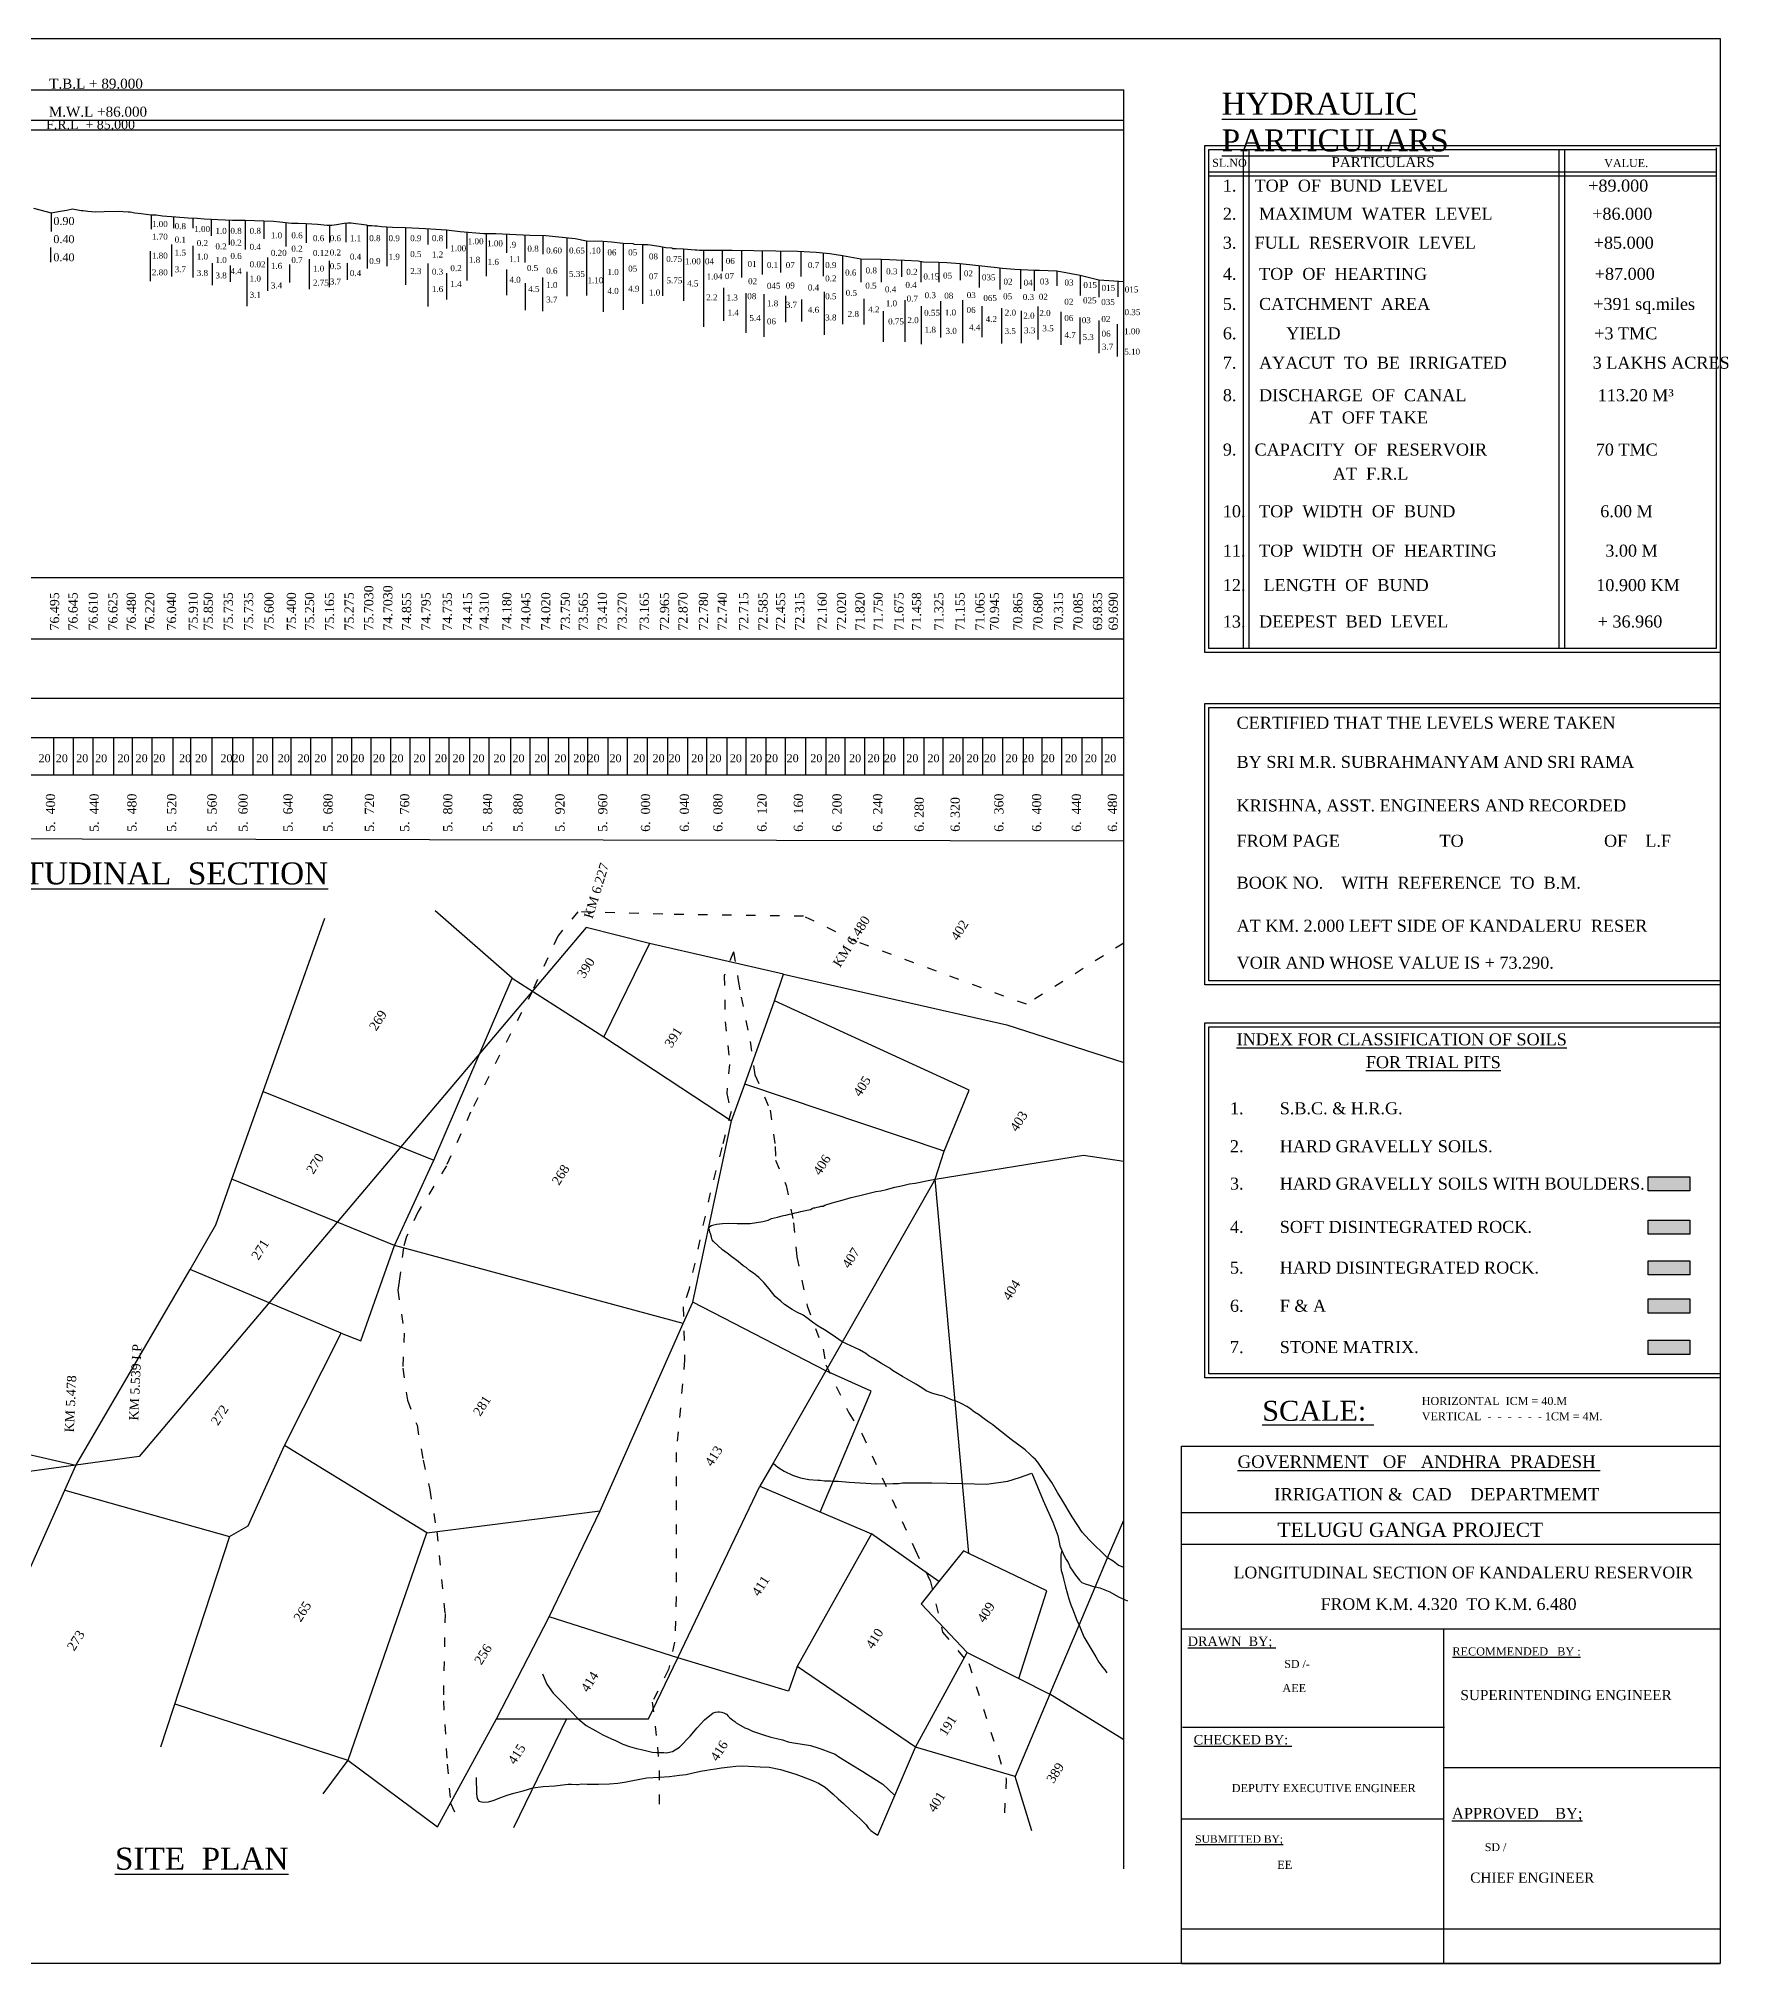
# Model space of a CAD drawing. Header units: millimetres. Extents: x 9 to 736, y 15 to 497.
# Drawn here: x 313.1 to 735.8, y 15.4 to 496.6 of the extents above; entities that cross this region are included whole.
import ezdxf

# ---------------------------------------------------------------- set-up
doc = ezdxf.new("R2010")
doc.units = ezdxf.units.MM
doc.header["$MEASUREMENT"] = 0
doc.linetypes.add('ACAD_ISO03W100', pattern=[30, 12, -18])
doc.layers.add('DO LINE', color=3, linetype='Continuous', plot=False)
for name, color, linetype in [('DWG.LINE', 10, 'Continuous'), ('RAILING', 4, 'Continuous'), ('TEXT', 7, 'Continuous')]:
    doc.layers.add(name, color=color, linetype=linetype)
doc.layers.add('TITLE', color=7, linetype='Continuous', lineweight=30)
doc.styles.get("Standard").update_dxf_attribs({"font": 'times.ttf', "height": 5.5})

msp = doc.modelspace()

# ---------------------------------------------------------------- hatches: boundary and pattern name
at = {"layer": 'DWG.LINE', "ltscale": 0.2}
for points in [[(726.05, 212.09), (715.69, 212.09), (715.69, 208.58), (726.05, 208.58)], [(726.05, 201.28), (715.69, 201.28), (715.69, 197.77), (726.05, 197.77)], [(726.05, 191.11), (715.69, 191.11), (715.69, 187.59), (726.05, 187.59)], [(726.05, 181.57), (715.69, 181.57), (715.69, 178.05), (726.05, 178.05)], [(726.05, 171.23), (715.69, 171.23), (715.69, 167.71), (726.05, 167.71)]]:
    msp.add_hatch(color=256, dxfattribs=at).paths.add_polyline_path(points)

# ---------------------------------------------------------------- linework, layer by layer
at = {"layer": 'DO LINE', "linetype": 'ACAD_ISO03W100', "ltscale": 0.2}
for points in [[(584.5, 270.52), (560.16, 255.21), (517.86, 270.78), (504.43, 277.21), (469.23, 277.74), (447.99, 278.33), (442.95, 272.27), (436.59, 258.53), (421.15, 228.27), (415.08, 214.87), (407.94, 203.23), (405.1, 197.14), (404.34, 194.33), (403.26, 185.91), (402.95, 183.73), (404.54, 173.05), (404.19, 164.22), (405.35, 156.28), (407.75, 149.98), (409.24, 141.24), (410.92, 133.87), (412.68, 123.39), (414.74, 102.97), (414.33, 81.14), (415.29, 65.28), (416.12, 55.51), (418.39, 50.44)], [(486.89, 268.3), (484.56, 262.33), (484.84, 250.85), (485.92, 240.19), (485.2, 232.94), (486.28, 228.44), (483.97, 219.45), (481.06, 208.09), (475.79, 184.12)], [(486.89, 268.3), (488.1, 261.19), (488.83, 257.02), (491.03, 245.88), (492.24, 237.6), (496.07, 228.72), (497.35, 219.67), (497.4, 216.29), (500.06, 209.93), (501.92, 200.55), (502.71, 192.09), (505.35, 179.85), (509.29, 168.99), (510, 165.08), (515.71, 153.12), (519.1, 147.79), (532.3, 118.83), (536.09, 111.17), (539.19, 98.25), (545.74, 90.4), (555.1, 61.51), (554.51, 50.92)], [(475.79, 184.12), (474.28, 179.58), (474.68, 166.31), (472.59, 143.17), (472.57, 107.01), (472.17, 95.75), (470.63, 88.93), (466.58, 80.75), (467.91, 69.55), (468.27, 63.65), (468.28, 52.31)]]:
    msp.add_lwpolyline(points, dxfattribs=at)
at = {"layer": 'DWG.LINE', "ltscale": 0.2}
for p, q in [((51.42, 483.81), (584.5, 483.81)), ((584.5, 39.08), (584.5, 483.81)), ((51.42, 476.22), (584.5, 476.22)), ((584.5, 473.71), (51.42, 473.71)), ((20.06, 361.92), (584.5, 361.92)), ((20.06, 346.58), (584.5, 346.58)), ((20.06, 331.75), (584.5, 331.75)), ((20.06, 321.88), (584.5, 321.88)), ((20.06, 312.61), (584.5, 312.61))]:
    msp.add_line(p, q, dxfattribs=at)
for points in [[(311.86, 454.26), (313.38, 453.82), (316.2, 453.08), (318.49, 453.48), (320.17, 453.75), (321.59, 454.06), (323.77, 453.65), (324.25, 453.67), (325.42, 453.5), (327.27, 453.35), (329.47, 453.41), (332.99, 453.51), (335.46, 453.34), (335.98, 453.28), (337.16, 453.08), (338.71, 452.89), (341.24, 452.59), (342.47, 452.53), (344.07, 452.34), (347.43, 452.08), (350.47, 451.84), (352.79, 451.73), (354.52, 451.59), (356.25, 451.48), (357.96, 451.38), (361.57, 451.2), (364.74, 451.2), (369.4, 451.07), (371.81, 450.98), (373.43, 450.78), (376.39, 450.52), (377.99, 450.52), (379.98, 450.43), (382.83, 450.26), (385.3, 449.96), (386.45, 449.98), (387.58, 450.13), (389.49, 450.47), (390.43, 450.6), (391.3, 450.59), (392.4, 450.4), (393.83, 450.24), (395.02, 450.04), (395.49, 449.94), (396.48, 449.92), (397.22, 449.79), (397.78, 449.81), (398.83, 449.66), (400.18, 449.55), (401.59, 449.51), (404.88, 449.41), (409.84, 449.17), (412.44, 448.98), (415.08, 448.78), (418.51, 448.43), (424.46, 447.93), (427.43, 447.88), (435.98, 447.52), (439.96, 447.44), (447.28, 446.61), (450.14, 446.03), (454.32, 445.95), (456.35, 445.85), (459.34, 445.52), (461.74, 445.36), (462.03, 445.26), (464.15, 445.18), (465.44, 445.14), (468.28, 444.73), (469.96, 444.44), (471.47, 444.28), (471.73, 444.19), (472.59, 444.19), (474.35, 444.09), (477.33, 443.85), (477.74, 443.79), (478.39, 443.76), (482.54, 443.71), (486.57, 443.72), (502.9, 443.52), (507.56, 443.21), (511, 442.89), (514.15, 442.42), (518.74, 441.57), (523.83, 441.47), (525.87, 441.43), (527.7, 441.3), (529.7, 441.21), (533.11, 441.07), (534.42, 440.84), (538.28, 440.7), (540.23, 440.62), (543.62, 440.39), (547.44, 439.95), (552.86, 439.42), (554.07, 439.21), (557.23, 439.01), (562.08, 438.75), (563.45, 438.71), (567.79, 438.56), (573.57, 437.49), (578.3, 436.35), (584.5, 435.94)], [(316.2, 453.08), (316.2, 448.43)], [(341.24, 452.59), (341.24, 449.02)], [(346.8, 452.13), (346.8, 449.24)], [(351.63, 451.79), (351.63, 449.2)], [(356.25, 451.48), (356.25, 447.29)], [(360.72, 451.24), (360.72, 445.1)], [(364.74, 451.2), (364.74, 443.9)], [(369.4, 451.07), (369.4, 446.55)], [(374.91, 450.65), (374.91, 444.61)], [(379.98, 450.43), (379.98, 445.53)], [(385.88, 449.97), (385.88, 445.67)], [(389.96, 450.53), (389.96, 445.77)], [(395.26, 449.99), (395.26, 439.11)], [(400.18, 449.55), (400.18, 439.71)], [(404.88, 449.41), (404.88, 435.09)], [(410.44, 449.13), (410.44, 445.16)], [(415.08, 448.78), (415.08, 444.14)], [(420.22, 448.29), (420.22, 436.14)], [(425.02, 447.92), (425.02, 437.25)], [(430.12, 447.76), (430.12, 443.08)], [(434.7, 447.57), (434.7, 440.67)], [(316.07, 444.4), (316.07, 440.71)], [(340.96, 443.48), (340.96, 436.01)], [(346.33, 445.19), (346.33, 437.11)], [(351.71, 444.81), (351.71, 436.87)], [(439.24, 447.45), (439.24, 442.75)], [(445.2, 446.84), (445.2, 432.26)], [(450.14, 446.03), (450.14, 432.4)], [(454.32, 445.95), (454.32, 428.33)], [(459.34, 445.52), (459.34, 428.79)], [(464.15, 445.18), (464.15, 430.32)], [(469.12, 444.59), (469.12, 432.31)], [(474.35, 444.09), (474.35, 431.06)], [(479.43, 443.75), (479.43, 424.61)], [(484.06, 443.71), (484.06, 438.45)], [(488.87, 443.69), (488.87, 436.93)], [(494.03, 443.63), (494.03, 437.66)], [(498.61, 443.57), (498.61, 438.17)], [(503.76, 443.46), (503.76, 437.19)], [(509.28, 443.05), (509.28, 437.24)], [(356.6, 435), (356.6, 440.51)], [(361.04, 439.93), (361.04, 435.83)], [(365.18, 438.31), (365.18, 429.75)], [(370.36, 441.93), (370.36, 433.56)], [(375.82, 440.12), (375.82, 435.64)], [(380.78, 441.51), (380.78, 434.02)], [(385.74, 441.04), (385.74, 434.47)], [(390.23, 440.5), (390.23, 436.3)], [(410.43, 440.4), (410.43, 429.62)], [(415.15, 437.99), (415.15, 431.38)], [(430.11, 438.92), (430.11, 432.45)], [(514.15, 442.42), (514.15, 425.27)], [(518.74, 441.57), (518.74, 435.72)], [(523.83, 441.47), (523.83, 435.76)], [(528.91, 441.25), (528.91, 437.1)], [(533.77, 440.95), (533.77, 435.76)], [(538.28, 440.7), (538.28, 435.76)], [(543.62, 440.39), (543.62, 436.22)], [(548.33, 439.86), (548.33, 434.37)], [(553.47, 439.32), (553.47, 433.91)], [(558.65, 438.94), (558.65, 434.1)], [(562.08, 438.75), (562.08, 433.59)], [(567.79, 438.56), (567.79, 434.79)], [(434.78, 435.5), (434.78, 428.7)], [(439.15, 436.93), (439.15, 428.47)], [(484.43, 434.34), (484.43, 426.11)], [(509.54, 433.31), (509.54, 422.59)], [(573.57, 437.49), (573.57, 432.39)], [(578.3, 436.35), (578.3, 432.01)], [(583.01, 436.04), (583.01, 432.1)], [(489.95, 432.98), (489.95, 423.09)], [(494.49, 432.76), (494.49, 422.08)], [(499.86, 432.29), (499.86, 425.73)], [(503.93, 431.42), (503.93, 425.87)], [(519.49, 431.56), (519.49, 425.13)], [(524.3, 428.46), (524.3, 420.78)], [(529.81, 420.83), (529.81, 431.23)], [(533.81, 429.7), (533.81, 420.23)], [(538.67, 430.95), (538.67, 421.89)], [(544.13, 431.23), (544.13, 420.5)], [(549.03, 429.7), (549.03, 421.98)], [(553.96, 429.24), (553.96, 420.37)], [(558.82, 428.6), (558.82, 420.51)], [(563.03, 429.61), (563.03, 421.38)], [(568.72, 428.32), (568.72, 420.09)], [(573.53, 426.93), (573.53, 420.23)], [(578.27, 426.13), (578.27, 418)], [(582.85, 425.26), (582.85, 417.12)], [(316.86, 321.88), (316.86, 312.61)], [(321.77, 321.88), (321.77, 312.61)], [(326.68, 321.88), (326.68, 312.61)], [(331.79, 321.88), (331.79, 312.61)], [(336.51, 321.88), (336.51, 312.61)], [(341.42, 321.88), (341.42, 312.61)], [(346.63, 321.88), (346.63, 312.61)], [(351.06, 321.88), (351.06, 312.61)], [(356.45, 321.88), (356.45, 312.61)], [(361.58, 321.88), (361.58, 312.61)], [(366.71, 321.88), (366.71, 312.61)], [(371.58, 321.88), (371.58, 312.61)], [(376.2, 321.88), (376.2, 312.61)], [(381.07, 321.88), (381.07, 312.61)], [(386.46, 321.88), (386.46, 312.61)], [(391.33, 321.88), (391.33, 312.61)], [(396.21, 321.88), (396.21, 312.61)], [(401.08, 321.88), (401.08, 312.61)], [(405.95, 321.88), (405.95, 312.61)], [(410.83, 321.88), (410.83, 312.61)], [(415.7, 321.88), (415.7, 312.61)], [(420.83, 321.88), (420.83, 312.61)], [(425.71, 321.88), (425.71, 312.61)], [(431.09, 321.88), (431.09, 312.61)], [(435.97, 321.88), (435.97, 312.61)], [(440.58, 321.88), (440.58, 312.61)], [(445.62, 321.88), (445.62, 312.61)], [(450.41, 321.88), (450.41, 312.61)], [(455.48, 321.88), (455.48, 312.61)], [(460.27, 321.88), (460.27, 312.61)], [(465.33, 321.88), (465.33, 312.61)], [(470.39, 321.88), (470.39, 312.61)], [(475.36, 321.88), (475.36, 312.61)], [(480.16, 321.88), (480.16, 312.61)], [(485.22, 321.88), (485.22, 312.61)], [(490.01, 321.88), (490.01, 312.61)], [(494.99, 321.88), (494.99, 312.61)], [(499.85, 321.88), (499.85, 312.61)], [(504.91, 321.88), (504.91, 312.61)], [(509.98, 321.88), (509.98, 312.61)], [(514.77, 321.88), (514.77, 312.61)], [(519.65, 321.88), (519.65, 312.61)], [(524.45, 321.88), (524.45, 312.61)], [(529.42, 321.88), (529.42, 312.61)], [(534.48, 321.88), (534.48, 312.61)], [(539.28, 321.88), (539.28, 312.61)], [(544.25, 321.88), (544.25, 312.61)], [(549.13, 321.88), (549.13, 312.61)], [(554.19, 321.88), (554.19, 312.61)], [(559.34, 321.88), (559.34, 312.61)], [(564.05, 321.88), (564.05, 312.61)], [(568.93, 321.88), (568.93, 312.61)], [(573.99, 321.88), (573.99, 312.61)], [(579.05, 321.88), (579.05, 312.61)], [(20.06, 297.17), (584.5, 296.07)], [(450.02, 274.42), (338.27, 142.2), (175.44, 119.9), (51.42, 91.39)], [(319.66, 133.74), (322.4, 139.97), (351.03, 188.93), (357.45, 200.09), (361.44, 211.49), (369.28, 233.38), (384.66, 276.76)], [(431.52, 261.78), (412.25, 278.57)], [(499.43, 262.74), (465.91, 270.41), (450.02, 274.42)], [(465.91, 270.41), (454.44, 247.09)], [(347.14, 80.35), (390.45, 66.29), (412.89, 49.57), (427.62, 76.62), (440.82, 102.14), (453.51, 128.63), (474.3, 175.4), (476.69, 180.79), (486.37, 226.09), (489.76, 235.25), (497.12, 256.08), (499.43, 262.74), (555.25, 250.09), (584.5, 240.67)], [(360.82, 122.19), (365.5, 124.82), (374.63, 144.95), (388.78, 173.05), (393.73, 171.07), (402.13, 194.93), (411.91, 216.25), (431.52, 261.78), (454.44, 247.09), (486.37, 226.09)], [(537.32, 211.49), (539.58, 218.49), (545.84, 233.78), (497.12, 256.08)], [(369.28, 233.38), (411.91, 216.25)], [(539.58, 218.49), (489.76, 235.25)], [(584.5, 114.39), (583.07, 115.01), (581.81, 116.01), (580.42, 116.81), (575.88, 121.31), (574.13, 123.28), (571.57, 127.09), (569.05, 131.39), (567.91, 133.16), (566.55, 135.65), (564.95, 137.92), (563.04, 140.75), (562.43, 141.47), (561.78, 142.02), (561.07, 142.72), (559.82, 143.85), (556.37, 146.45), (553.92, 148.35), (552.78, 149.23), (551.76, 150.07), (550.51, 150.96), (549.55, 151.59), (548.13, 152.67), (547.21, 153.28), (545.93, 154.28), (545.23, 154.67), (543.98, 155.31), (543.49, 155.56), (542.94, 155.88), (542.32, 156.09), (541.67, 156.26), (540.09, 156.96), (539.56, 157.16), (538.61, 157.43), (537.3, 157.72), (536.46, 157.98), (535.05, 158.61), (534.03, 159.32), (532.49, 160.26), (530.29, 161.47), (529.13, 162.14), (526.67, 163.68), (526.05, 164.14), (523.93, 165.42), (521.9, 166.67), (520.85, 167.28), (519.96, 167.92), (518.44, 168.84), (514.11, 170.82), (511.57, 172.59), (509.67, 173.81), (508.07, 174.8), (506.63, 175.76), (505.2, 176.84), (504.34, 177.5), (502.73, 178.27), (501.6, 178.96), (499.67, 180.17), (498.7, 180.98), (497.33, 182.18), (495.78, 184.13), (494.46, 185.69), (493.2, 186.96), (492.76, 187.3), (491.88, 187.97), (490.95, 188.61), (490.09, 189.39), (489.33, 189.83), (488.04, 190.93), (486.44, 192.1), (485.33, 192.97), (484.16, 193.86), (481.91, 195.96), (481.6, 196.38), (481.4, 197.03), (481.17, 197.9), (481.01, 198.28), (480.88, 198.8), (480.77, 198.97), (480.65, 199.31), (480.77, 199.53), (481.33, 199.9), (482.64, 200.29), (484.13, 200.46), (485.7, 200.51), (487.85, 200.4), (489.36, 200.44), (491.04, 200.46), (494.26, 200.93), (495.56, 201.23), (496.36, 201.65), (497.9, 202.01), (499.05, 202.33), (499.44, 202.44), (499.99, 202.48), (500.93, 202.78), (501.81, 202.9), (502.32, 203.05), (503.12, 203.28), (503.7, 203.45), (504.88, 203.7), (505.22, 203.74), (505.72, 203.85), (506.15, 203.93), (506.61, 204.14), (506.89, 204.32), (507.27, 204.38), (507.83, 204.5), (508.32, 204.56), (508.8, 204.72), (509.31, 204.76), (509.71, 205), (511.56, 205.57), (514.05, 206.24), (516.33, 206.9), (518.51, 207.4), (520.83, 208.03), (522.51, 208.43), (523.71, 208.63), (525.16, 208.95), (527.26, 209.52), (528.89, 209.81), (530.89, 210.31), (532.29, 210.53), (533.97, 210.8), (535.2, 211.06), (536.02, 211.22), (537.32, 211.49), (574.44, 217.51), (584.5, 215.99)], [(474.3, 175.4), (402.13, 194.93), (361.44, 211.49)], [(545.76, 117.96), (537.32, 211.49), (514, 170.63), (509.97, 163.56), (496.81, 140.49), (493.48, 134.78)], [(388.78, 173.05), (351.03, 188.93)], [(508.6, 128.3), (521.35, 158.52), (509.97, 163.56), (476.69, 180.79)], [(322.4, 139.97), (301.69, 144.71), (293.09, 146.77), (258.35, 156.9)], [(410.23, 123.07), (374.63, 144.95)], [(496.81, 140.49), (498.01, 139.51), (499.57, 138.54), (501.66, 137.49), (503.69, 136.81), (505.77, 136.47), (507.95, 136.3), (508.55, 136.23), (509.69, 136.13), (511.19, 136.06), (511.85, 136.01), (513.11, 136.03), (515.83, 135.74), (522.73, 135.37), (526.74, 135.41), (528.19, 135.44), (529.18, 135.62), (536.47, 135.6), (544.19, 135.39), (550.15, 135.28), (555.53, 135.99), (558.42, 136.92), (561.54, 138), (564.37, 131.19), (566.8, 125.77)], [(427.62, 76.62), (465.65, 76.62), (472.98, 91.83), (493.48, 134.78), (521.38, 122.83), (502.81, 89.7), (500.61, 83.55), (472.98, 91.83), (440.82, 102.14)], [(288.99, 50.11), (287.21, 56.25), (286.37, 59.15), (319.66, 133.74), (360.82, 122.19), (343.59, 69.5)], [(384.27, 57.88), (390.51, 66.25), (410.23, 123.07), (453.51, 128.63)], [(584.5, 71.37), (566.01, 82.75), (573.33, 100.05), (577.33, 109.5), (580.42, 116.81), (584.5, 126.25)], [(566.8, 125.77), (567.99, 122.44), (568.36, 120.76), (568.49, 119.88), (569.04, 118.69), (568.75, 117.7), (568.78, 116.32), (568.79, 114.72), (568.88, 113.65), (569.17, 112.64), (569.42, 111.59), (569.92, 109.56), (570.75, 106.58), (571.3, 105.07), (571.83, 103.66), (572.69, 101.41), (573.33, 100.05), (574.02, 98.31), (574.48, 97.12), (577.48, 92.12), (578.25, 90.76), (578.75, 90.11), (579.17, 89.54), (579.76, 88.83), (580.29, 88.1)], [(538.28, 110.92), (521.38, 122.83)], [(558.24, 86.67), (565.28, 108.57), (545.76, 117.96), (544.38, 118.62), (538.28, 110.92), (533.85, 105.31), (545.34, 93.17)], [(569.04, 118.69), (569.67, 117.16), (570.09, 116.42), (570.57, 115.65), (570.9, 114.96), (571.03, 114.62), (571.76, 113.48), (572.44, 112.5), (573.39, 111.27), (574.05, 110.72), (574.87, 110.32), (575.96, 109.98), (577.14, 109.63), (577.36, 109.58), (578.51, 109.32), (581, 108.32), (583.22, 107.08), (585.45, 106.07)], [(561.52, 48.61), (557.36, 62.17), (532.41, 69.52), (545.34, 93.17), (558.24, 86.67), (566.01, 82.75), (557.36, 62.17)], [(439.14, 87.88), (440.17, 85.26), (441.8, 82.98), (444.15, 80.68), (448.07, 76.62), (450.06, 74.92), (452.44, 73.63), (454.19, 72.59), (456.41, 71.63), (457.4, 71.22), (459.22, 70.3), (460.91, 69.69), (462.62, 69.22), (464.18, 68.86), (465.57, 68.53), (466.55, 68.3), (467.76, 68.21), (469.43, 68.16), (470.03, 68.13), (470.46, 68.22), (471.63, 68.4), (473.38, 69.55), (476.02, 72.31), (477.78, 74.37), (479.67, 76.32), (481.79, 78.09), (482.39, 78.3), (482.96, 78.34), (483.43, 78.34), (483.9, 78.3), (484.46, 78.13), (485.15, 77.77), (485.52, 77.26), (485.96, 76.88), (486.34, 76.58), (486.74, 76.25), (487.24, 75.91), (487.59, 75.64), (489.71, 74.38), (490.52, 74.07), (491.65, 73.56), (492.63, 73.15), (494.41, 72.63), (496.23, 72.05), (497.73, 71.67), (499.15, 71.37), (500.58, 70.88), (501.93, 70.61), (503.6, 70.39), (506.13, 69.92), (507.98, 69.38), (509, 68.99), (510.77, 68.36), (512.32, 67.74), (513.26, 67.09), (514.71, 66.22), (516.48, 65.12), (519.25, 63.42), (520.39, 62.7), (524.28, 60.24), (527.23, 57.47)], [(522.97, 47.55), (532.41, 69.52), (502.81, 89.7)], [(445.15, 76.62), (431.83, 49.32)], [(422.5, 61.91), (422.58, 57.87), (422.81, 56.69), (423.24, 55.98), (424.25, 55.74), (425.64, 55.87), (427.04, 56.29), (428.44, 56.86), (430.32, 57.56), (431.98, 58.02), (434.27, 58.62), (436.73, 59.35), (439.3, 59.68), (442.17, 59.88), (445.55, 60.25), (446.37, 60.24), (447.69, 60.17), (448.08, 60.2), (448.76, 60.32), (450.32, 60.3), (451.62, 60.28), (453.17, 60.3), (455.89, 60.34), (458, 60.52), (459.6, 60.75), (461.34, 61.08), (465.19, 61.86), (468.3, 61.99), (470.92, 62.22), (473.37, 62.53), (475.05, 62.7), (476.79, 63.07), (478.6, 63.54), (480.25, 63.79), (481.18, 63.94), (482.4, 64.13), (483.9, 64.36), (486.07, 64.63), (487.44, 64.74), (489.24, 64.89), (493.56, 64.62), (495.83, 64.48), (498.66, 63.91), (502.47, 62.78), (506.27, 61.36), (508.13, 60.52), (509.86, 59.48), (511.82, 57.79), (513.08, 56.64), (514.4, 55.41), (516.05, 53.89), (518.56, 51.6), (520.06, 50.1), (520.56, 49.39), (521.28, 48.72), (522.16, 48.04), (522.97, 47.55)]]:
    msp.add_lwpolyline(points, dxfattribs=at)
for points in [[(715.69, 212.09), (726.05, 212.09), (726.05, 208.58), (715.69, 208.58)], [(715.69, 201.28), (726.05, 201.28), (726.05, 197.77), (715.69, 197.77)], [(715.69, 191.11), (726.05, 191.11), (726.05, 187.59), (715.69, 187.59)], [(715.69, 181.57), (726.05, 181.57), (726.05, 178.05), (715.69, 178.05)], [(715.69, 171.23), (726.05, 171.23), (726.05, 167.71), (715.69, 167.71)]]:
    msp.add_lwpolyline(points, close=True, dxfattribs=at)
at = {"layer": 'RAILING', "ltscale": 0.2}
for p, q in [((604.8, 469.9), (733.64, 469.9)), ((604.8, 343.13), (604.8, 469.9)), ((605.8, 468.9), (732.64, 468.9)), ((605.8, 344.13), (605.8, 468.9)), ((732.64, 469.28), (732.64, 385.89)), ((732.64, 468.9), (732.64, 344.13)), ((733.64, 469.9), (733.64, 343.13)), ((733.64, 469.28), (733.64, 385.89)), ((605.8, 463.33), (732.64, 463.33)), ((605.8, 462.33), (732.64, 462.33)), ((733.64, 343.13), (604.8, 343.13)), ((732.64, 344.13), (605.8, 344.13)), ((605.8, 329.44), (733.64, 329.44)), ((605.8, 261.12), (605.8, 329.44)), ((733.64, 261.12), (605.8, 261.12)), ((605.8, 249.6), (733.64, 249.6)), ((605.8, 162.81), (605.8, 249.6)), ((733.64, 162.81), (605.8, 162.81))]:
    msp.add_line(p, q, dxfattribs=at)
for points in [[(614.36, 468.9), (614.36, 344.13)], [(615.78, 468.9), (615.78, 344.13)], [(693.28, 468.9), (693.28, 344.13)], [(694.69, 468.9), (694.69, 344.13)]]:
    msp.add_lwpolyline(points, dxfattribs=at)
for points in [[(604.8, 330.44), (733.64, 330.44), (733.64, 260.12), (604.8, 260.12)], [(604.8, 250.6), (733.64, 250.6), (733.64, 161.81), (604.8, 161.81)]]:
    msp.add_lwpolyline(points, close=True, dxfattribs=at)
at = {"layer": 'TITLE', "lineweight": 30}
for p, q in [((598.95, 144.75), (733.64, 144.75)), ((733.64, 144.75), (733.64, 15.44)), ((598.95, 128.18), (733.64, 128.18)), ((598.95, 120.28), (733.64, 120.28)), ((598.95, 99.06), (733.64, 99.06)), ((599.23, 74.54), (664.74, 74.54)), ((598.95, 51.63), (664.46, 51.63)), ((733.64, 24.04), (598.95, 24.04)), ((598.95, 15.44), (733.64, 15.44))]:
    msp.add_line(p, q, dxfattribs=at)
at = {"layer": 'TITLE', "ltscale": 0.2}
msp.add_lwpolyline([(8.56, 496.65), (733.64, 496.65), (733.64, 15.44), (8.56, 15.44)], close=True, dxfattribs=at)
at = {"layer": 'TITLE'}
msp.add_lwpolyline([(598.95, 15.44), (598.95, 144.75)], dxfattribs=at)
at = {"layer": 'TITLE', "lineweight": 30}
for points in [[(664.46, 99.06), (664.46, 15.44)], [(664.46, 64.42), (733.64, 64.42)]]:
    msp.add_lwpolyline(points, dxfattribs=at)

# ---------------------------------------------------------------- texts
at = {"layer": 'TEXT'}
for s, height, p in [('T.B.L + 89.000', 2.5, (315.75, 484.1)), ('M.W.L +86.000', 2.5, (315.66, 477.1)), ('F.R.L  + 85.000', 2.3, (314.98, 473.99)), ('    PARTICULARS', 2.5, (632.66, 464.51)), ('SL.NO     ', 2, (606.61, 464.57)), ('    VALUE.', 2, (701.64, 464.51)), ('1.    TOP  OF  BUND  LEVEL                               +89.000', 3, (609.28, 458.37)), ('2.     MAXIMUM  WATER  LEVEL                      +86.000', 3, (609.28, 451.33)), ('0.90', 2, (316.79, 450.03)), ('0.40', 2, (316.79, 445.49)), ('1.00', 1.5, (341.43, 449.51)), ('1.70', 1.5, (341.43, 446.36)), ('0.8', 1.5, (347.13, 448.99)), ('1.00', 1.5, (352.02, 448.26)), ('1.0', 1.5, (357.32, 447.81)), ('0.8', 1.5, (361.07, 447.81)), ('0.8', 1.5, (365.88, 447.81)), ('1.0', 1.5, (371.18, 446.69)), ('0.6', 1.5, (376.31, 446.69)), ('0.40', 2, (316.79, 440.96)), ('1.80', 1.5, (341.43, 441.63)), ('0.1', 1.5, (347.13, 445.62)), ('1.5', 1.5, (347.13, 442.39)), ('0.2', 1.5, (352.65, 444.76)), ('1.0', 1.5, (352.65, 441.39)), ('0.2', 1.5, (357.32, 443.93)), ('0.2', 1.5, (361.07, 444.86)), ('0.6', 1.5, (361.07, 441.55)), ('0.4', 1.5, (365.88, 443.82)), ('0.20', 1.5, (371.18, 442.31)), ('0.2', 1.5, (376.31, 443.36)), ('0.6', 1.5, (381.71, 445.98)), ('0.12', 1.5, (381.71, 442.29)), ('0.6', 1.5, (385.91, 445.98)), ('0.2', 1.5, (385.91, 442.4)), ('0.4', 1.5, (390.95, 441.37)), ('1.1', 1.5, (390.95, 445.98)), ('0.8', 1.5, (395.79, 445.98)), ('0.9', 1.5, (400.62, 445.98)), ('1.9', 1.5, (400.62, 441.33)), ('0.9', 1.5, (406.03, 445.98)), ('0.5', 1.5, (406.03, 442.01)), ('0.8', 1.5, (411.46, 445.98)), ('1.2', 1.5, (411.46, 441.9)), ('1.00', 1.5, (416.08, 443.46)), ('1.00', 1.5, (420.42, 445.21)), ('1.00', 1.5, (425.26, 444.68)), ('.9', 1.5, (430.84, 444.36)), ('0.8', 1.5, (435.35, 443.36)), ('0.60', 1.5, (440.04, 442.9)), ('0.65', 1.5, (445.76, 442.9)), ('.10', 1.5, (450.85, 442.9)), ('06', 1.5, (455.36, 442.44)), ('05', 1.5, (460.55, 442.44)), ('08', 1.5, (465.74, 441.42)), ('3.    FULL  RESERVOIR  LEVEL                          +85.000', 3, (609.28, 444.1)), ('2.80', 1.5, (341.43, 437.45)), ('3.7', 1.5, (347.13, 438.21)), ('3.8', 1.5, (352.65, 437.3)), ('3.8', 1.5, (357.32, 436.67)), ('1.0', 1.5, (357.32, 440.53)), ('4.4', 1.5, (361.07, 437.75)), ('0.02', 1.5, (365.88, 439.45)), ('1.6', 1.5, (371.18, 439.06)), ('0.7', 1.5, (376.31, 440.55)), ('1.0', 1.5, (381.71, 438.38)), ('0.5', 1.5, (385.91, 438.99)), ('0.4', 1.5, (390.95, 437.25)), ('0.9', 1.5, (395.79, 440.27)), ('2.3', 1.5, (406.03, 437.75)), ('0.3', 1.5, (411.46, 437.6)), ('0.2', 1.5, (416.08, 438.49)), ('1.8', 1.5, (420.71, 440.59)), ('1.6', 1.5, (425.4, 440.06)), ('1.1', 1.5, (430.8, 440.74)), ('0.5', 1.5, (435.24, 438.53)), ('0.6', 1.5, (440.04, 437.85)), ('5.35', 1.5, (445.76, 437.04)), ('1.0', 1.5, (455.36, 437.53)), ('05', 1.5, (460.55, 438.39)), ('07', 1.5, (465.74, 436.46)), ('0.75', 1.5, (470.07, 440.79)), ('1.00', 1.5, (474.75, 440.21)), ('04', 1.5, (479.75, 440.21)), ('1.04', 1.5, (480.17, 436.41)), ('07', 1.5, (484.74, 436.5)), ('06', 1.5, (484.96, 440.29)), ('01', 1.5, (490.42, 439.51)), ('0.1', 1.5, (495.25, 439.26)), ('07', 1.5, (499.96, 439.26)), ('0.7', 1.5, (505.49, 439.26)), ('0.9', 1.5, (509.82, 439.26)), ('0.6', 1.5, (514.81, 437.39)), ('0.8', 1.5, (519.94, 437.92)), ('0.3', 1.5, (525.07, 437.7)), ('0.2', 1.5, (530.11, 437.57)), ('0.15', 1.5, (534.39, 436.41)), ('05', 1.5, (539.3, 436.63)), ('02', 1.5, (544.52, 437.21)), ('4.     TOP  OF  HEARTING                                     +87.000', 3, (609.28, 436.31)), ('3.1', 1.5, (365.88, 431.83)), ('1.0', 1.5, (365.88, 435.88)), ('3.4', 1.5, (371.18, 434.16)), ('2.75', 1.5, (381.71, 434.86)), ('3.7', 1.5, (385.91, 435.15)), ('1.6', 1.5, (411.46, 433.26)), ('1.4', 1.5, (416.08, 434.55)), ('4.0', 1.5, (430.84, 435.58)), ('4.5', 1.5, (435.56, 433.3)), ('1.0', 1.5, (440.04, 434.3)), ('1.10', 1.5, (450.39, 435.47)), ('4.0', 1.5, (455.36, 432.81)), ('4.9', 1.5, (460.55, 433.35)), ('1.0', 1.5, (465.74, 432.39)), ('5.75', 1.5, (470.13, 435.44)), ('4.5', 1.5, (475.28, 434.66)), ('02', 1.5, (490.54, 435.22)), ('045', 1.5, (495.25, 434.07)), ('09', 1.5, (499.96, 434.16)), ('0.4', 1.5, (505.49, 433.65)), ('0.2', 1.5, (509.82, 435.92)), ('0.5', 1.5, (514.95, 432.31)), ('0.5', 1.5, (519.86, 434.13)), ('0.4', 1.5, (524.76, 433.2)), ('0.4', 1.5, (529.89, 434.31)), ('0.3', 1.5, (534.7, 431.73)), ('08', 1.5, (539.61, 431.6)), ('03', 1.5, (545.23, 431.77)), ('035', 1.5, (549.02, 436.18)), ('02', 1.5, (554.42, 435.12)), ('04', 1.5, (559.46, 434.85)), ('03', 1.5, (563.52, 435.16)), ('03', 1.5, (569.67, 434.89)), ('015', 1.5, (574.4, 434.27)), ('015', 1.5, (578.95, 433.56)), ('015', 1.5, (584.74, 433.16)), ('3.7', 1.5, (440.04, 430.64)), ('2.2', 1.5, (480.06, 431.19)), ('1.3', 1.5, (485.15, 431.15)), ('1.4', 1.5, (485.41, 427.39)), ('08', 1.5, (490.34, 431.47)), ('1.8', 1.5, (495.25, 429.7)), ('3.7', 1.5, (499.96, 429.33)), ('4.6', 1.5, (505.49, 428.08)), ('0.5', 1.5, (509.82, 431.46)), ('2.8', 1.5, (515.44, 427.05)), ('4.2', 1.5, (520.57, 428.16)), ('1.0', 1.5, (524.98, 429.68)), ('0.7', 1.5, (530.2, 430.88)), ('0.55', 1.5, (534.57, 427.32)), ('1.0', 1.5, (539.74, 427.41)), ('06', 1.5, (545.19, 428.03)), ('065', 1.5, (549.38, 431.02)), ('05', 1.5, (554.33, 431.46)), ('2.0', 1.5, (554.73, 427.36)), ('0.3', 1.5, (559.24, 431.28)), ('02', 1.5, (563.25, 431.33)), ('2.0', 1.5, (563.38, 427.28)), ('02', 1.5, (569.63, 430.08)), ('025', 1.5, (574.31, 430.44)), ('035', 1.5, (578.86, 430.04)), ('0.35', 1.5, (584.69, 427.49)), ('5.     CATCHMENT  AREA                                    +391 sq.miles', 3, (609.28, 428.79)), ('5.4', 1.5, (490.87, 426.04)), ('06', 1.5, (495.25, 425.2)), ('3.8', 1.5, (509.82, 426.16)), ('0.75', 1.5, (525.56, 425.18)), ('2.0', 1.5, (530.38, 425.49)), ('1.8', 1.5, (534.7, 423.09)), ('3.0', 1.5, (539.92, 422.81)), ('4.4', 1.5, (545.81, 423.67)), ('4.2', 1.5, (549.96, 425.76)), ('3.5', 1.5, (554.69, 422.78)), ('2.0', 1.5, (559.37, 426.61)), ('3.3', 1.5, (559.55, 422.95)), ('3.5', 1.5, (564.14, 423.44)), ('06', 1.5, (569.63, 426.03)), ('03', 1.5, (574, 425.49)), ('02', 1.5, (578.9, 425.8)), ('06', 1.5, (578.95, 422.11)), ('1.00', 1.5, (584.58, 422.71)), ('6.           YIELD                                                        +3 TMC', 3, (609.28, 421.44)), ('4.7', 1.5, (569.67, 421.8)), ('5.3', 1.5, (574.18, 421.26)), ('3.7', 1.5, (579.04, 418.86)), ('5.10', 1.5, (584.63, 417.6)), ('7.     AYACUT  TO  BE  IRRIGATED                   3 LAKHS ACRES', 3, (609.28, 414.1)), ('8.     DISCHARGE  OF  CANAL                             113.20 M³ ', 3, (609.28, 405.98)), (' AT  OFF TAKE', 3, (629.6, 400.41)), ('9.    CAPACITY  OF  RESERVOIR                        70 TMC', 3, (609.28, 392.39)), ('AT  F.R.L', 3, (636.8, 386.37)), ('10.   TOP  WIDTH  OF  BUND                                6.00 M', 3, (609.28, 376.96)), ('11.   TOP  WIDTH  OF  HEARTING                        3.00 M', 3, (609.28, 367.12)), ('12.    LENGTH  OF  BUND                                     10.900 KM', 3, (609.28, 358.51)), ('13.   DEEPEST  BED  LEVEL                                 + 36.960', 3, (609.28, 349.41)), ('CERTIFIED THAT THE LEVELS WERE TAKEN', 3, (612.73, 324.1)), ('20', 2, (313.08, 315.73)), ('20', 2, (317.39, 315.73)), ('20', 2, (322.5, 315.73)), ('20', 2, (327.23, 315.73)), ('20', 2, (332.83, 315.73)), ('20', 2, (337.36, 315.73)), ('20', 2, (341.77, 315.73)), ('20', 2, (348.23, 315.73)), ('20', 2, (352.22, 315.73)), ('20', 2, (358.57, 315.73)), ('20', 2, (361.59, 315.73)), ('20', 2, (367.51, 315.73)), ('20', 2, (372.9, 315.73)), ('20', 2, (377.85, 315.73)), ('20', 2, (382.07, 315.73)), ('20', 2, (387.57, 315.73)), ('20', 2, (391.55, 315.73)), ('20', 2, (396.72, 315.73)), ('20', 2, (401.35, 315.73)), ('20', 2, (406.84, 315.73)), ('20', 2, (412.23, 315.73)), ('20', 2, (416.64, 315.73)), ('20', 2, (421.6, 315.73)), ('20', 2, (426.87, 315.73)), ('20', 2, (431.61, 315.73)), ('20', 2, (437.1, 315.73)), ('20', 2, (442.1, 315.73)), ('20', 2, (446.84, 315.73)), ('20', 2, (450.39, 315.73)), ('20', 2, (455.88, 315.73)), ('20', 2, (461.81, 315.73)), ('20', 2, (466.65, 315.73)), ('20', 2, (470.64, 315.73)), ('20', 2, (476.34, 315.73)), ('20', 2, (480.87, 315.73)), ('20', 2, (485.97, 315.73)), ('20', 2, (491.03, 315.73)), ('20', 2, (495.02, 315.73)), ('20', 2, (500.18, 315.73)), ('20', 2, (506.11, 315.73)), ('20', 2, (510.52, 315.73)), ('20', 2, (515.8, 315.73)), ('20', 2, (520.43, 315.73)), ('20', 2, (524.52, 315.73)), ('20', 2, (530.12, 315.73)), ('20', 2, (535.4, 315.73)), ('20', 2, (540.78, 315.73)), ('20', 2, (545.2, 315.73)), ('20', 2, (549.51, 315.73)), ('20', 2, (554.95, 315.73)), ('20', 2, (559.04, 315.73)), ('20', 2, (564.21, 315.73)), ('20', 2, (569.81, 315.73)), ('20', 2, (574.76, 315.73)), ('20', 2, (579.61, 315.73)), ('BY SRI M.R. SUBRAHMANYAM AND SRI RAMA', 3, (612.73, 314.31)), ('KRISHNA, ASST. ENGINEERS AND RECORDED', 3, (612.73, 303.42)), ('FROM PAGE                      TO                               OF    L.F', 3, (612.73, 294.59)), ('BOOK NO.    WITH  REFERENCE  TO  B.M.', 3, (612.73, 284.11)), ('AT KM. 2.000 LEFT SIDE OF KANDALERU  RESER', 3, (612.73, 273.36)), ('VOIR AND WHOSE VALUE IS + 73.290.', 3, (612.73, 264.12)), ('1.        S.B.C. & H.R.G.', 3, (611.06, 227.72)), ('2.        HARD GRAVELLY SOILS.', 3, (611.06, 218.24)), ('3.        HARD GRAVELLY SOILS WITH BOULDERS.', 3, (611.06, 208.89)), ('4.        SOFT DISINTEGRATED ROCK.', 3, (611.06, 198.08)), ('5.        HARD DISINTEGRATED ROCK.', 3, (611.06, 187.9)), ('6.        F & A', 3, (611.06, 178.36)), ('7.        STONE MATRIX.', 3, (611.06, 168.03)), ('%%USCALE: ', 5, (619.14, 151.1)), ('HORIZONTAL  ICM = 40.M', 2, (659.04, 155.06)), ('VERTICAL  -  -  -  -  -  - 1CM = 4M.', 2, (659.04, 151.24))]:
    msp.add_text(s, height=height, dxfattribs=at).set_placement(p)
for s, rotation, p in [('76.495', 90, (318.23, 348.66)), ('76.645', 90, (322.85, 348.66)), ('76.610', 90, (327.91, 348.66)), ('76.625', 90, (332.82, 348.66)), ('76.480', 90, (337.43, 348.66)), ('76.220', 90, (342.04, 348.66)), ('76.040', 90, (347.48, 348.66)), ('75.910', 90, (352.91, 348.66)), ('75.850', 90, (356.7, 348.66)), ('75.735', 90, (361.69, 348.66)), ('75.735', 90, (366.75, 348.66)), ('75.600', 90, (371.88, 348.66)), ('75.400', 90, (377.47, 348.66)), ('75.250', 90, (382.01, 348.66)), ('75.165', 90, (386.99, 348.66)), ('75.275', 90, (391.9, 348.66)), ('75.7030', 90, (396.81, 348.66)), ('74.7030', 90, (401.58, 348.66)), ('74.855', 90, (406.26, 348.66)), ('74.795', 90, (411.1, 348.66)), ('74.735', 90, (416.46, 348.66)), ('74.415', 90, (421.52, 348.66)), ('74.310', 90, (425.69, 348.66)), ('74.180', 90, (431.34, 348.66)), ('74.045', 90, (436.1, 348.66)), ('74.020', 90, (441.09, 348.66)), ('73.750', 90, (446, 348.66)), ('73.565', 90, (450.47, 348.66)), ('73.410', 90, (455.23, 348.66)), ('73.270', 90, (460.21, 348.66)), ('73.165', 90, (465.72, 348.66)), ('72.965', 90, (470.78, 348.66)), ('72.870', 90, (475.4, 348.66)), ('72.780', 90, (480.53, 348.66)), ('72.740', 90, (485.22, 348.66)), ('72.715', 90, (490.58, 348.66)), ('72.585', 90, (495.41, 348.66)), ('72.455', 90, (499.8, 348.66)), ('72.315', 90, (504.57, 348.66)), ('72.160', 90, (510.22, 348.66)), ('72.020', 90, (515.06, 348.66)), ('71.820', 90, (519.67, 348.66)), ('71.750', 90, (524.21, 348.66)), ('71.675', 90, (529.42, 348.66)), ('71.458', 90, (533.81, 348.66)), ('71.325', 90, (539.39, 348.66)), ('71.155', 90, (544.67, 348.66)), ('71.065', 90, (549.66, 348.66)), ('70.945', 90, (553.31, 348.66)), ('70.865', 90, (559.14, 348.66)), ('70.680', 90, (564.18, 348.66)), ('70.315', 90, (569.32, 348.66)), ('70.085', 90, (574.22, 348.66)), ('69.835', 90, (579.08, 348.66)), ('69.690', 90, (583.02, 348.66)), ('5.  400', 90, (317.22, 298.34)), ('5.  440', 90, (328.14, 298.34)), ('5.  480', 90, (337.57, 298.34)), ('5.  520', 90, (347.52, 298.34)), ('5.  560', 90, (357.62, 298.34)), ('5.  600', 90, (365.4, 298.34)), ('5.  640', 90, (376.62, 298.34)), ('5.  680', 90, (386.65, 298.34)), ('5.  720', 90, (396.98, 298.34)), ('5.  760', 90, (405.8, 298.34)), ('5.  800', 90, (416.58, 298.34)), ('5.  840', 90, (426.53, 298.34)), ('5.  880', 90, (434.16, 298.34)), ('5.  920', 90, (444.64, 298.34)), ('5.  960', 90, (455.33, 298.34)), ('6.  000', 90, (466.03, 298.34)), ('6.  040', 90, (475.76, 298.34)), ('6.  080', 90, (484.13, 298.34)), ('6.  120', 90, (495.16, 298.34)), ('6.  160', 90, (504.27, 298.34)), ('6.  200', 90, (513.92, 298.34)), ('6.  240', 90, (524.1, 298.34)), ('6. 280', 90, (534.48, 298.34)), ('6. 320', 90, (543.49, 298.34)), ('6.  360', 90, (554.41, 298.34)), ('6.  400', 90, (563.85, 298.34)), ('6.  440', 90, (573.81, 298.34)), ('6.  480', 90, (582.82, 298.34)), ('KM 6.227', 72.9983, (451.61, 276.45)), ('KM 6.480', 57.6394, (513.53, 264.3)), ('402', 57.6394, (543, 270.95)), ('390', 57.6394, (449.56, 261.53)), ('269', 57.6394, (397.54, 248.39)), ('391', 57.6394, (471.43, 244.16)), ('405', 57.6394, (518.6, 231.93)), ('403', 57.6394, (557.8, 223.19)), ('270', 57.6394, (381.81, 212.58)), ('406', 57.6394, (508.57, 212.28)), ('268', 57.6394, (443.23, 209.78)), ('271', 57.6394, (368.08, 191.1)), ('407', 57.6394, (515.82, 189.01)), ('404', 57.6394, (555.98, 180.98)), ('KM 5.539 I.P', 87.3633, (338, 151.14)), ('KM 5.478', 87.3633, (321.89, 148.15)), ('272', 57.6394, (357.95, 149.72)), ('281', 57.6394, (423.55, 152.06)), ('413', 57.6394, (481.51, 139.5)), ('411', 57.6394, (493.24, 107.03)), ('265', 57.6394, (378.65, 100.63)), ('409', 57.6394, (549.61, 100.44)), ('273', 57.6394, (321.99, 93.38)), ('410', 57.6394, (521.73, 93.87)), ('256', 57.6394, (423.83, 89.92)), ('414', 57.6394, (450.47, 83.06)), ('191', 57.6394, (540.06, 72.12)), ('415', 57.6394, (432.24, 64.99)), ('416', 57.6394, (482.86, 65.83)), ('389', 57.6394, (566.93, 60.29)), ('401', 57.6394, (537.24, 53.03))]:
    msp.add_text(s, height=2.3, rotation=rotation, dxfattribs=at).set_placement(p)
at = {"layer": 'TITLE'}
for s, p in [('%%UINDEX FOR CLASSIFICATION OF SOILS', (612.73, 244.96)), ('%%UFOR TRIAL PITS', (645.04, 239.26))]:
    msp.add_text(s, height=3, dxfattribs=at).set_placement(p)
at = {"layer": 'TITLE', "lineweight": 30}
for s, height, p in [('%%UGOVERNMENT   OF   ANDHRA  PRADESH ', 3.1019, (612.97, 139.34)), ('IRRIGATION &  CAD    DEPARTMEMT ', 3.1019, (622.12, 131.2)), ('TELUGU GANGA PROJECT', 3.5683, (622.93, 122.07)), ('LONGITUDINAL SECTION OF KANDALERU RESERVOIR', 2.9451, (611.96, 111.71)), ('FROM K.M. 4.320  TO K.M. 6.480', 2.9451, (633.74, 103.81)), ('%%UDRAWN  BY; ', 2.3562, (600.5, 94.82)), ('%%URECOMMENDED   BY :', 2.022, (666.7, 92.44)), ('SD /- ', 1.974, (624.65, 89.33)), ('AEE', 2.025, (624.16, 83.29)), ('SUPERINTENDING ENGINEER', 2.5243, (668.7, 81.29)), ('%%UCHECKED BY: ', 2.3562, (601.99, 70.2)), ('DEPUTY EXECUTIVE ENGINEER', 2.0249, (611.49, 58.28)), ('%%UAPPROVED    BY;', 2.7187, (666.59, 51.62)), ('%%USUBMITTED BY;', 1.9031, (602.37, 45.61)), ('SD /', 1.974, (674.79, 43.54)), ('EE', 2.025, (622.9, 39.1)), ('CHIEF ENGINEER', 2.5243, (671.15, 35.64))]:
    msp.add_text(s, height=height, dxfattribs=at).set_placement(p)
at = {"layer": 'TITLE', "ltscale": 0.2, "char_height": 5.5, "attachment_point": 1}
for s, insert, width in [('{\\LHYDRAULIC  PARTICULARS}', (608.99, 483.09), 0.4259), ('{\\LLONGITUDINAL  SECTION}', (283.52, 290.69), 100.0779), ('{\\LSITE  PLAN}', (332.19, 44.4), 97.6903)]:
    msp.add_mtext(s, dxfattribs=dict(at, insert=insert, width=width))

doc.saveas('drawing.dxf')
